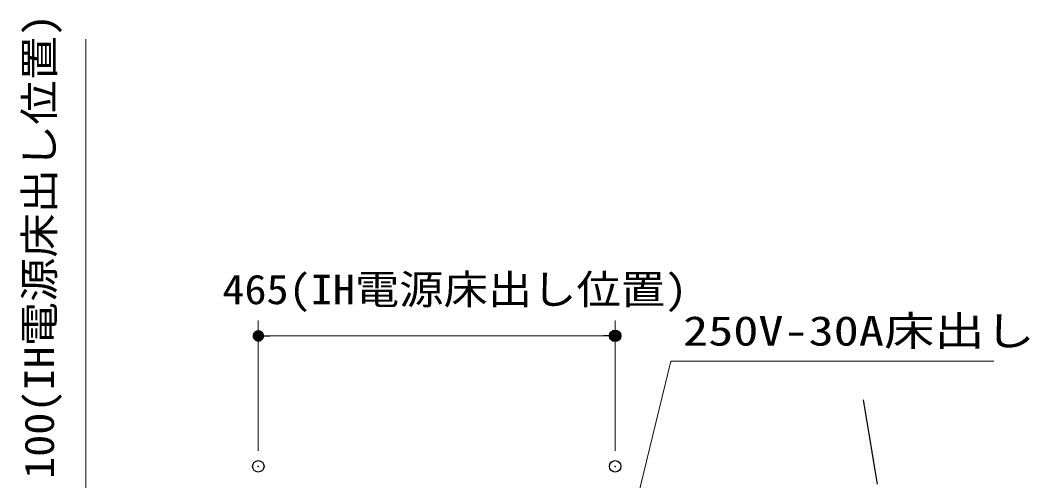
# Model space of a CAD drawing. Units: millimetres, scale not verified. Extents: x -9797 to 9797, y -4555 to 4555.
# Drawn here: x -4317 to -3001, y 1671 to 2271 of the extents above; entities that cross this region are included whole.
import ezdxf
from ezdxf.enums import TextEntityAlignment as Align

# ---------------------------------------------------------------- set-up
doc = ezdxf.new("R2010")
doc.units = ezdxf.units.MM
doc.header["$LTSCALE"] = 30
doc.header["$PDMODE"] = 32
doc.header["$PDSIZE"] = 15
for name, color, linetype, lineweight in [('0-1_0', 7, 'Continuous', 25), ('0-3_寸法ﾚｲﾔｰ', 30, 'Continuous', 13), ('0-4_DEFPOINTS', 7, 'Continuous', 25)]:
    doc.layers.add(name, color=color, linetype=linetype, lineweight=lineweight)
doc.styles.add('ＭＳ ゴシック', font='')
doc.styles.get('ＭＳ ゴシック').set_extended_font_data('MS Gothic')

# ---------------------------------------------------------------- blocks, each defined once
blk = doc.blocks.new('_DOT')
at = {"layer": '0-1_0', "color": 30}
blk.add_line((-15, 0), (-30, 0), dxfattribs=at)
for points in [[(0, 0), (-15, 0), (-14.88, 1.88)], [(0, 0), (-14.88, -1.88), (-15, 0)], [(0, 0), (-14.88, 1.88), (-14.53, 3.73)], [(0, 0), (-14.53, -3.73), (-14.88, -1.88)], [(0, 0), (-14.53, 3.73), (-13.95, 5.52)], [(0, 0), (-13.95, -5.52), (-14.53, -3.73)], [(0, 0), (-13.95, 5.52), (-13.14, 7.23)], [(0, 0), (-13.14, -7.23), (-13.95, -5.52)], [(0, 0), (-13.14, 7.23), (-12.14, 8.82)], [(0, 0), (-12.14, -8.82), (-13.14, -7.23)], [(0, 0), (-12.14, 8.82), (-10.93, 10.27)], [(0, 0), (-10.93, -10.27), (-12.14, -8.82)], [(0, 0), (-10.93, 10.27), (-9.56, 11.56)], [(0, 0), (-9.56, -11.56), (-10.93, -10.27)], [(0, 0), (-9.56, 11.56), (-8.04, 12.66)], [(0, 0), (-8.04, -12.66), (-9.56, -11.56)], [(0, 0), (-8.04, 12.66), (-6.39, 13.57)], [(0, 0), (-6.39, -13.57), (-8.04, -12.66)], [(0, 0), (-6.39, 13.57), (-4.64, 14.27)], [(0, 0), (-4.64, -14.27), (-6.39, -13.57)], [(0, 0), (-4.64, 14.27), (-2.81, 14.73)], [(0, 0), (-2.81, -14.73), (-4.64, -14.27)], [(0, 0), (-2.81, 14.73), (-0.94, 14.97)], [(0, 0), (-0.94, -14.97), (-2.81, -14.73)], [(0, 0), (-0.94, 14.97), (0.94, 14.97)], [(0, 0), (0.94, -14.97), (-0.94, -14.97)], [(0, 0), (0.94, 14.97), (2.81, 14.73)], [(0, 0), (2.81, 14.73), (4.64, 14.27)], [(0, 0), (4.64, 14.27), (6.39, 13.57)], [(0, 0), (6.39, 13.57), (8.04, 12.66)], [(0, 0), (8.04, 12.66), (9.56, 11.56)], [(0, 0), (9.56, 11.56), (10.93, 10.27)], [(0, 0), (10.93, 10.27), (12.14, 8.82)], [(0, 0), (12.14, 8.82), (13.14, 7.23)], [(0, 0), (13.14, 7.23), (13.95, 5.52)], [(0, 0), (13.95, 5.52), (14.53, 3.73)], [(0, 0), (14.53, 3.73), (14.88, 1.88)], [(0, 0), (14.88, 1.88), (15, 0)], [(0, 0), (2.81, -14.73), (0.94, -14.97)], [(0, 0), (4.64, -14.27), (2.81, -14.73)], [(0, 0), (6.39, -13.57), (4.64, -14.27)], [(0, 0), (8.04, -12.66), (6.39, -13.57)], [(0, 0), (9.56, -11.56), (8.04, -12.66)], [(0, 0), (10.93, -10.27), (9.56, -11.56)], [(0, 0), (12.14, -8.82), (10.93, -10.27)], [(0, 0), (13.14, -7.23), (12.14, -8.82)], [(0, 0), (13.95, -5.52), (13.14, -7.23)], [(0, 0), (14.53, -3.73), (13.95, -5.52)], [(0, 0), (14.88, -1.88), (14.53, -3.73)], [(0, 0), (15, 0), (14.88, -1.88)]]:
    blk.add_solid(points, dxfattribs=at)

msp = doc.modelspace()

# ---------------------------------------------------------------- linework, layer by layer
at = {"layer": '0-1_0'}
msp.add_lwpolyline([(-3217.95, 1776.8), (-3215.28, 1761.08), (-3212.62, 1745.36), (-3209.98, 1729.63), (-3207.36, 1713.91), (-3204.78, 1698.19), (-3202.24, 1682.47), (-3199.75, 1666.75)], dxfattribs=at)
at = {"layer": '0-3_寸法ﾚｲﾔｰ'}
for p, q in [((-4231.2, 1635), (-4231.2, 2246.71)), ((-4006.2, 1710), (-4006.2, 1880)), ((-3541.2, 1710), (-3541.2, 1880)), ((-3991.2, 1860), (-3556.2, 1860))]:
    msp.add_line(p, q, dxfattribs=at)
msp.add_lwpolyline([(-3047.42, 1827.19), (-3468.52, 1827.19), (-3535.16, 1554.06)], dxfattribs=at)
at = {"layer": '0-4_DEFPOINTS'}
for p in [(-3541.2, 1860), (-4006.2, 1690), (-3541.2, 1690)]:
    msp.add_point(p, dxfattribs=at)

# ---------------------------------------------------------------- block references
at = {"layer": '0-3_寸法ﾚｲﾔｰ', "xscale": 0.5, "yscale": 0.5, "rotation": 180}
msp.add_blockref('_DOT', (-4006.2, 1860), dxfattribs=at)
at = {"layer": '0-3_寸法ﾚｲﾔｰ', "xscale": 0.5, "yscale": 0.5}
msp.add_blockref('_DOT', (-3541.2, 1860), dxfattribs=at)

# ---------------------------------------------------------------- texts
at = {"layer": '0-3_寸法ﾚｲﾔｰ', "style": 'ＭＳ ゴシック', "width": 1.1}
msp.add_text('100(IH電源床出し位置)', height=38.49, rotation=90, dxfattribs=at).set_placement((-4260.94, 1673.57), align=Align.BOTTOM_LEFT)
msp.add_text('465(IH電源床出し位置)', height=38.49, dxfattribs=at).set_placement((-4053.13, 1889.74), align=Align.BOTTOM_LEFT)
at = {"layer": '0-3_寸法ﾚｲﾔｰ', "color": 7, "style": 'ＭＳ ゴシック', "width": 1.25}
msp.add_text('250V-30A床出し', height=38.48, dxfattribs=at).set_placement((-3452.58, 1835.74), align=Align.BOTTOM_LEFT)

doc.saveas('drawing.dxf')
